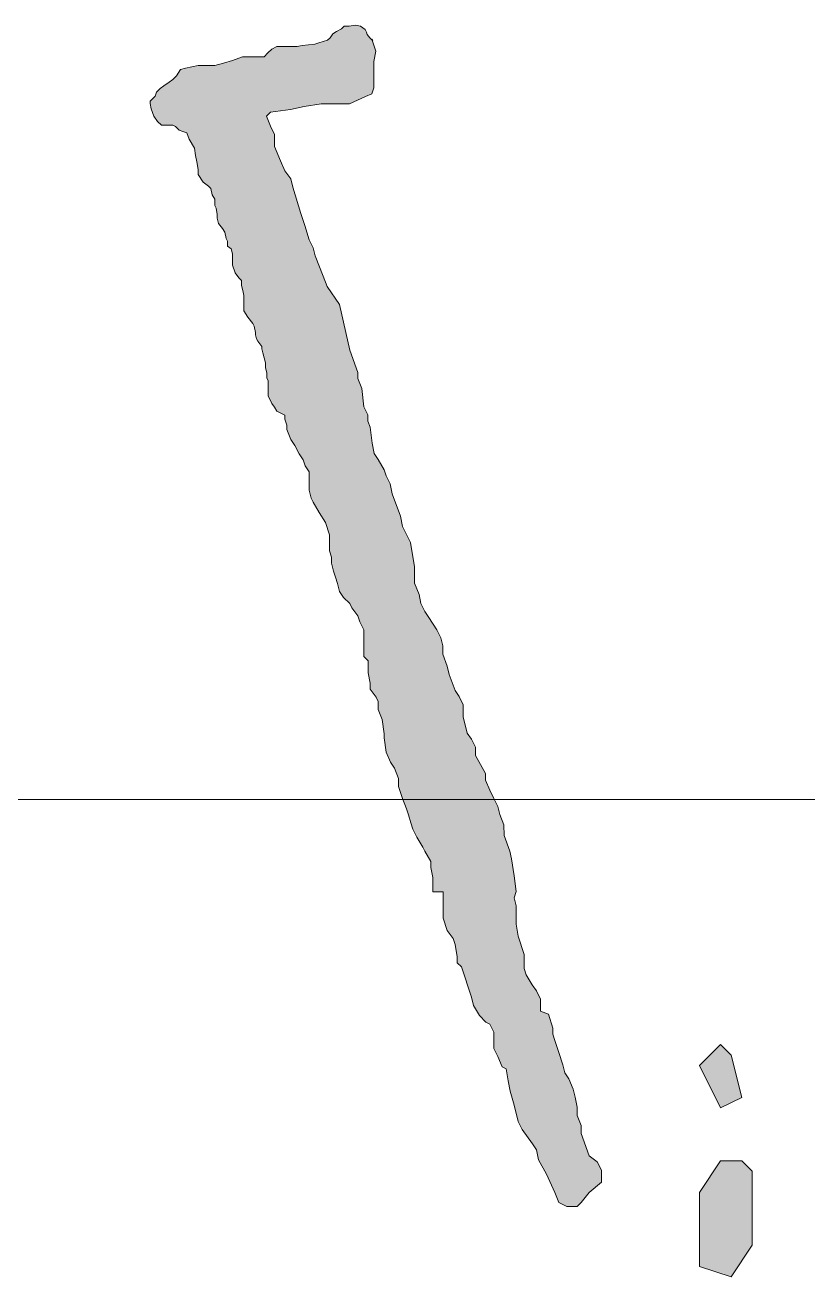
# Model space of a CAD drawing. Header units: millimetres. Extents: x 1442233 to 1526333, y -21810 to 275190.
# Drawn here: x 1512991 to 1513399, y -19459 to -18807 of the extents above; entities that cross this region are included whole.
import ezdxf

# ---------------------------------------------------------------- set-up
doc = ezdxf.new("R2010")
doc.units = ezdxf.units.MM
doc.header["$LTSCALE"] = 1500
doc.layers.add('1', color=7, linetype='Continuous')
doc.layers.add('PUB_TEXT', color=7, linetype='Continuous', lineweight=15)

# ---------------------------------------------------------------- blocks, each defined once
blk = doc.blocks.new('1234')
at = {"layer": 'PUB_TEXT'}
for points in [[(1896182.25, 782157.81), (1896180.14, 782162.03), (1896179.08, 782165.19), (1896175.92, 782170.47), (1896173.8, 782173.63), (1896172.75, 782178.91), (1896171.69, 782187.35), (1896170.64, 782190.51), (1896170.64, 782193.68), (1896168.53, 782197.9), (1896167.47, 782207.39), (1896165.36, 782212.66), (1896165.36, 782215.83), (1896161.14, 782227.43), (1896155.78, 782251.12), (1896149.45, 782260.61), (1896147.33, 782265.88), (1896143.11, 782276.43), (1896142.06, 782280.65), (1896139.95, 782284.87), (1896137.83, 782292.26), (1896135.72, 782298.59), (1896131.5, 782312.3), (1896130.44, 782316.52), (1896127.28, 782320.74), (1896125.17, 782326.01), (1896122, 782333.4), (1896122, 782339.73), (1896119.89, 782343.95), (1896117.78, 782349.22), (1896119.89, 782351.33), (1896130.25, 782352.59), (1896137.47, 782354.28), (1896146.28, 782355.55), (1896153.67, 782355.55), (1896161.06, 782355.55), (1896169.33, 782359.35), (1896172.67, 782360.82), (1896173.72, 782363.99), (1896173.72, 782368.21), (1896173.72, 782373.48), (1896173.72, 782377.7), (1896174.78, 782382.98), (1896172.85, 782388.76), (1896171.66, 782389.95), (1896170.2, 782391.78), (1896169.83, 782392.88), (1896169.1, 782394.34), (1896166.78, 782395.96), (1896164.14, 782396.62), (1896160.84, 782395.96), (1896158.2, 782395.96), (1896156.88, 782394.64), (1896154.24, 782393.32), (1896152.26, 782392), (1896150.93, 782390.02), (1896149.61, 782388.7), (1896144.99, 782387.38), (1896143.01, 782386.72), (1896136.41, 782386.06), (1896133.76, 782385.4), (1896131.12, 782385.4), (1896129.14, 782385.4), (1896123.2, 782385.4), (1896120.56, 782384.08), (1896118.57, 782382.1), (1896116.59, 782380.12), (1896114.61, 782380.12), (1896108.67, 782380.12), (1896105.37, 782380.12), (1896100.08, 782378.14), (1896095.46, 782376.82), (1896090.84, 782375.5), (1896086.21, 782375.5), (1896082.25, 782375.5), (1896075.65, 782374.18), (1896073.01, 782373.52), (1896071.03, 782370.23), (1896069.04, 782368.25), (1896067.06, 782366.93), (1896064.42, 782364.95), (1896062.44, 782363.63), (1896060.46, 782361.65), (1896059.8, 782359.67), (1896057.16, 782357.03), (1896057.16, 782355.71), (1896057.82, 782353.07), (1896058.48, 782351.09), (1896059.14, 782349.11), (1896061.12, 782346.47), (1896063.1, 782344.49), (1896066.4, 782344.49), (1896069.7, 782344.49), (1896072.35, 782341.85), (1896074.33, 782341.19), (1896076.31, 782340.53), (1896077.63, 782337.23), (1896080.27, 782332.61), (1896080.93, 782328.65), (1896081.59, 782325.35), (1896082.25, 782321.39), (1896082.25, 782318.75), (1896084.89, 782314.79), (1896087.54, 782312.81), (1896088.86, 782311.49), (1896089.52, 782308.19), (1896090.88, 782305.93), (1896090.88, 782302.63), (1896091.54, 782301.31), (1896092.2, 782298.01), (1896092.2, 782296.03), (1896092.86, 782293.39), (1896094.84, 782290.75), (1896096.16, 782288.77), (1896096.82, 782285.47), (1896097.48, 782284.15), (1896097.48, 782281.51), (1896099.46, 782280.19), (1896100.12, 782277.55), (1896100.12, 782274.91), (1896100.12, 782271.62), (1896101.44, 782267.66), (1896103.43, 782265.02), (1896104.75, 782263.7), (1896104.75, 782261.06), (1896105.41, 782258.42), (1896106.07, 782255.78), (1896106.07, 782253.14), (1896106.07, 782251.82), (1896106.07, 782249.84), (1896106.07, 782247.86), (1896108.05, 782244.56), (1896111.22, 782240.6), (1896112.01, 782236.64), (1896112.01, 782235.32), (1896112.67, 782233.34), (1896113.33, 782232.02), (1896115.31, 782229.38), (1896115.31, 782228.06), (1896115.97, 782226.08), (1896116.63, 782223.44), (1896117.29, 782220.8), (1896117.29, 782218.16), (1896117.95, 782215.52), (1896117.95, 782214.2), (1896117.95, 782212.88), (1896118.61, 782211.56), (1896118.61, 782209.58), (1896118.61, 782208.26), (1896118.61, 782206.28), (1896118.61, 782203.64), (1896120.6, 782199.68), (1896121.92, 782197.7), (1896123.13, 782195.67), (1896127.36, 782193.56), (1896127.36, 782191.45), (1896128.41, 782188.28), (1896128.41, 782186.17), (1896130.52, 782180.9), (1896132.63, 782177.73), (1896134.74, 782173.52), (1896136.86, 782170.35), (1896137.91, 782167.19), (1896140.02, 782164.02), (1896140.02, 782160.86), (1896140.02, 782157.69), (1896140.02, 782154.53), (1896141.08, 782150.31), (1896142.13, 782148.2), (1896145.3, 782142.92), (1896148.47, 782137.65), (1896150.58, 782131.32), (1896150.58, 782129.21), (1896150.58, 782126.04), (1896150.58, 782122.88), (1896151.63, 782119.72), (1896151.63, 782116.55), (1896152.69, 782112.33), (1896153.75, 782109.17), (1896154.8, 782106), (1896155.86, 782101.78), (1896157.97, 782098.62), (1896161.13, 782095.45), (1896162.19, 782093.34), (1896165.36, 782089.12), (1896166.41, 782085.96), (1896168.52, 782081.74), (1896168.52, 782078.57), (1896168.52, 782075.41), (1896168.52, 782068.03), (1896170.69, 782065.7), (1896170.69, 782064.65), (1896170.69, 782061.48), (1896170.69, 782059.37), (1896171.75, 782054.1), (1896171.75, 782050.93), (1896174.91, 782046.71), (1896175.97, 782044.6), (1896175.97, 782040.38), (1896178.08, 782035.11), (1896179.14, 782027.73), (1896179.14, 782025.62), (1896180.19, 782018.23), (1896182.3, 782012.96), (1896184.41, 782009.79), (1896186.53, 782004.52), (1896186.53, 782000.3), (1896187.58, 781997.13), (1896188.64, 781993.97), (1896190.75, 781988.69), (1896191.8, 781985.53), (1896192.86, 781981.31), (1896193.91, 781978.15), (1896196.03, 781973.93), (1896199.19, 781968.65), (1896200.25, 781966.54), (1896203.42, 781961.27), (1896203.42, 781958.1), (1896204.47, 781952.83), (1896204.47, 781949.66), (1896204.47, 781945.44), (1896209.75, 781945.44), (1896209.75, 781940.17), (1896209.75, 781934.89), (1896209.75, 781931.73), (1896211.86, 781925.4), (1896215.03, 781921.18), (1896216.08, 781918.02), (1896217.14, 781911.69), (1896217.14, 781908.52), (1896219.25, 781906.41), (1896221.36, 781900.08), (1896222.42, 781896.92), (1896224.53, 781890.59), (1896225.58, 781886.37), (1896228.75, 781881.1), (1896231.98, 781877.62), (1896234.09, 781876.57), (1896236.2, 781872.35), (1896236.2, 781869.18), (1896236.2, 781863.91), (1896238.31, 781859.69), (1896240.42, 781854.41), (1896242.53, 781853.36), (1896243.59, 781847.03), (1896244.64, 781841.75), (1896246.75, 781834.37), (1896248.87, 781825.93), (1896250.98, 781821.71), (1896256.26, 781814.33), (1896258.37, 781811.16), (1896259.42, 781805.89), (1896263.64, 781798.5), (1896267.87, 781789.01), (1896269.98, 781783.74), (1896274.2, 781781.63), (1896277.37, 781781.63), (1896279.48, 781781.63), (1896281.59, 781783.74), (1896285.81, 781789.01), (1896292.15, 781794.28), (1896292.19, 781797.84), (1896292.15, 781800.61), (1896290.03, 781804.83), (1896285.81, 781808), (1896281.59, 781819.6), (1896281.59, 781823.82), (1896279.48, 781829.1), (1896279.48, 781833.32), (1896278.42, 781838.59), (1896277.37, 781842.81), (1896275.26, 781848.08), (1896273.14, 781851.25), (1896272.09, 781855.47), (1896269.98, 781861.8), (1896268.92, 781864.96), (1896267.87, 781868.13), (1896266.81, 781871.29), (1896266.81, 781874.46), (1896264.7, 781881.84), (1896260.4, 781883.31), (1896260.4, 781889.63), (1896258.29, 781893.85), (1896256.18, 781897.02), (1896253.01, 781902.29), (1896251.95, 781905.46), (1896251.95, 781909.68), (1896251.95, 781912.84), (1896248.79, 781922.34), (1896247.73, 781928.67), (1896247.73, 781932.89), (1896247.73, 781938.16), (1896246.68, 781942.38), (1896247.73, 781945.54), (1896246.71, 781953.8), (1896245.31, 781962.57), (1896244.57, 781966.64), (1896241.62, 781974.84), (1896241.4, 781980.36), (1896239.29, 781985.63), (1896238.23, 781989.85), (1896236.12, 781994.07), (1896234.01, 781998.29), (1896231.9, 782003.56), (1896231.86, 782006.96), (1896226.58, 782016.45), (1896226.58, 782020.67), (1896224.47, 782024.89), (1896222.36, 782028.06), (1896220.25, 782036.5), (1896220.25, 782042.83), (1896218.14, 782047.05), (1896216.03, 782050.21), (1896212.86, 782058.65), (1896211.81, 782062.87), (1896209.69, 782069.2), (1896209.69, 782073.42), (1896208.64, 782077.64), (1896206.53, 782081.86), (1896202.31, 782088.19), (1896200.19, 782091.35), (1896198.08, 782095.57), (1896197.29, 782100.3), (1896194.92, 782106.12), (1896194.92, 782114.56), (1896192.8, 782127.22), (1896190.69, 782131.44), (1896188.58, 782135.66), (1896187.53, 782140.93), (1896183.3, 782152.53)], [(1896359.7, 781860.48), (1896354.2, 781865.98), (1896343.2, 781854.98), (1896354.2, 781832.98), (1896365.2, 781838.48)], [(1896370.7, 781799.98), (1896365.2, 781805.48), (1896354.2, 781805.48), (1896343.2, 781788.98), (1896343.2, 781750.48), (1896359.7, 781744.98), (1896370.7, 781761.48)]]:
    blk.add_hatch(color=256, dxfattribs=at).paths.add_polyline_path(points)
blk.add_line((1897833.67, 781993.59), (1887333.67, 781993.59), dxfattribs=at)
blk.add_lwpolyline([(1896166.78, 782395.96), (1896164.14, 782396.62), (1896160.84, 782395.96), (1896158.2, 782395.96), (1896156.88, 782394.64), (1896154.24, 782393.32), (1896152.26, 782392), (1896150.93, 782390.02), (1896149.61, 782388.7), (1896144.99, 782387.38), (1896143.01, 782386.72), (1896136.41, 782386.06), (1896133.76, 782385.4), (1896131.12, 782385.4), (1896129.14, 782385.4), (1896123.2, 782385.4), (1896120.56, 782384.08), (1896118.57, 782382.1), (1896116.59, 782380.12), (1896114.61, 782380.12), (1896108.67, 782380.12), (1896105.37, 782380.12), (1896100.08, 782378.14), (1896095.46, 782376.82), (1896090.84, 782375.5), (1896086.21, 782375.5), (1896082.25, 782375.5), (1896075.65, 782374.18), (1896073.01, 782373.52), (1896071.03, 782370.23), (1896069.04, 782368.25), (1896067.06, 782366.93), (1896064.42, 782364.95), (1896062.44, 782363.63), (1896060.46, 782361.65), (1896059.8, 782359.67), (1896057.16, 782357.03), (1896057.16, 782355.71), (1896057.82, 782353.07), (1896058.48, 782351.09), (1896059.14, 782349.11), (1896061.12, 782346.47), (1896063.1, 782344.49), (1896066.4, 782344.49), (1896069.04, 782344.49), (1896070.36, 782343.83), (1896072.35, 782341.85), (1896074.33, 782341.19), (1896076.31, 782340.53), (1896077.63, 782337.23), (1896080.27, 782332.61), (1896080.93, 782328.65), (1896081.59, 782325.35), (1896082.25, 782321.39), (1896082.25, 782318.75), (1896084.89, 782314.79), (1896087.54, 782312.81), (1896088.86, 782311.49), (1896089.52, 782308.19), (1896090.88, 782305.93), (1896090.88, 782302.63), (1896091.54, 782301.31), (1896092.2, 782298.01), (1896092.2, 782296.03), (1896092.86, 782293.39), (1896094.84, 782290.75), (1896096.16, 782288.77), (1896096.82, 782285.47), (1896097.48, 782284.15), (1896097.48, 782281.51), (1896099.46, 782280.19), (1896100.12, 782277.55), (1896100.12, 782274.91), (1896100.12, 782271.62), (1896101.44, 782267.66), (1896103.43, 782265.02), (1896104.75, 782263.7), (1896104.75, 782261.06), (1896105.41, 782258.42), (1896106.07, 782255.78), (1896106.07, 782253.14), (1896106.07, 782251.82), (1896106.07, 782249.84), (1896106.07, 782247.86), (1896108.05, 782244.56), (1896110.69, 782241.26), (1896111.35, 782239.94), (1896112.01, 782236.64), (1896112.01, 782235.32), (1896112.67, 782233.34), (1896113.33, 782232.02), (1896115.31, 782229.38), (1896115.31, 782228.06), (1896115.97, 782226.08), (1896116.63, 782223.44), (1896117.29, 782220.8), (1896117.29, 782218.16), (1896117.95, 782215.52), (1896117.95, 782214.2), (1896117.95, 782212.88), (1896118.61, 782211.56), (1896118.61, 782209.58), (1896118.61, 782208.26), (1896118.61, 782206.28), (1896118.61, 782203.64), (1896120.6, 782199.68), (1896121.92, 782197.7), (1896123.13, 782195.67), (1896127.36, 782193.56), (1896127.36, 782191.45), (1896128.41, 782188.28), (1896128.41, 782186.17), (1896130.52, 782180.9), (1896132.63, 782177.73), (1896134.74, 782173.52), (1896136.86, 782170.35), (1896137.91, 782167.19), (1896140.02, 782164.02), (1896140.02, 782160.86), (1896140.02, 782157.69), (1896140.02, 782154.53), (1896141.08, 782150.31), (1896142.13, 782148.2), (1896145.3, 782142.92), (1896148.47, 782137.65), (1896150.58, 782131.32), (1896150.58, 782129.21), (1896150.58, 782126.04), (1896150.58, 782122.88), (1896151.63, 782119.72), (1896151.63, 782116.55), (1896152.69, 782112.33), (1896153.75, 782109.17), (1896154.8, 782106), (1896155.86, 782101.78), (1896157.97, 782098.62), (1896161.13, 782095.45), (1896162.19, 782093.34), (1896165.36, 782089.12), (1896166.41, 782085.96), (1896168.52, 782081.74), (1896168.52, 782078.57), (1896168.52, 782075.41), (1896168.52, 782068.03), (1896170.69, 782065.7), (1896170.69, 782064.65), (1896170.69, 782061.48), (1896170.69, 782059.37), (1896171.75, 782054.1), (1896171.75, 782050.93), (1896174.91, 782046.71), (1896175.97, 782044.6), (1896175.97, 782040.38), (1896178.08, 782035.11), (1896179.14, 782027.73), (1896179.14, 782025.62), (1896180.19, 782018.23), (1896182.3, 782012.96), (1896184.41, 782009.79), (1896186.53, 782004.52), (1896186.53, 782000.3), (1896187.58, 781997.13), (1896188.64, 781993.97), (1896190.75, 781988.69), (1896191.8, 781985.53), (1896192.86, 781981.31), (1896193.91, 781978.15), (1896196.03, 781973.93), (1896199.19, 781968.65), (1896200.25, 781966.54), (1896203.42, 781961.27), (1896203.42, 781958.1), (1896204.47, 781952.83), (1896204.47, 781949.66), (1896204.47, 781945.44), (1896209.75, 781945.44), (1896209.75, 781940.17), (1896209.75, 781934.89), (1896209.75, 781931.73), (1896211.86, 781925.4), (1896215.03, 781921.18), (1896216.08, 781918.02), (1896217.14, 781911.69), (1896217.14, 781908.52), (1896219.25, 781906.41), (1896221.36, 781900.08), (1896222.42, 781896.92), (1896224.53, 781890.59), (1896225.58, 781886.37), (1896228.75, 781881.1), (1896231.98, 781877.62), (1896234.09, 781876.57), (1896236.2, 781872.35), (1896236.2, 781869.18), (1896236.2, 781863.91), (1896238.31, 781859.69), (1896240.42, 781854.41), (1896242.53, 781853.36), (1896243.59, 781847.03), (1896244.64, 781841.75), (1896246.75, 781834.37), (1896248.87, 781825.93), (1896250.98, 781821.71), (1896256.26, 781814.33), (1896258.37, 781811.16), (1896259.42, 781805.89), (1896263.64, 781798.5), (1896267.87, 781789.01), (1896269.98, 781783.74), (1896274.2, 781781.63), (1896277.37, 781781.63), (1896279.48, 781781.63), (1896281.59, 781783.74), (1896285.81, 781789.01), (1896292.15, 781794.28), (1896292.19, 781797.84), (1896292.15, 781800.61), (1896290.03, 781804.83), (1896285.81, 781808), (1896281.59, 781819.6), (1896281.59, 781823.82), (1896279.48, 781829.1), (1896279.48, 781833.32), (1896278.42, 781838.59), (1896277.37, 781842.81), (1896275.26, 781848.08), (1896273.14, 781851.25), (1896272.09, 781855.47), (1896269.98, 781861.8), (1896268.92, 781864.96), (1896267.87, 781868.13), (1896266.81, 781871.29), (1896266.81, 781874.46), (1896264.7, 781881.84), (1896260.4, 781883.31), (1896260.4, 781889.63), (1896258.29, 781893.85), (1896256.18, 781897.02), (1896253.01, 781902.29), (1896251.95, 781905.46), (1896251.95, 781909.68), (1896251.95, 781912.84), (1896248.79, 781922.34), (1896247.73, 781928.67), (1896247.73, 781932.89), (1896247.73, 781938.16), (1896246.68, 781942.38), (1896247.73, 781945.54), (1896246.71, 781953.8), (1896245.31, 781962.57), (1896244.57, 781966.64), (1896241.62, 781974.84), (1896241.4, 781980.36), (1896239.29, 781985.63), (1896238.23, 781989.85), (1896236.12, 781994.07), (1896234.01, 781998.29), (1896231.9, 782003.56), (1896231.86, 782006.96), (1896226.58, 782016.45), (1896226.58, 782020.67), (1896224.47, 782024.89), (1896222.36, 782028.06), (1896220.25, 782036.5), (1896220.25, 782042.83), (1896218.14, 782047.05), (1896216.03, 782050.21), (1896212.86, 782058.65), (1896211.81, 782062.87), (1896209.69, 782069.2), (1896209.69, 782073.42), (1896208.64, 782077.64), (1896206.53, 782081.86), (1896202.31, 782088.19), (1896200.19, 782091.35), (1896198.08, 782095.57), (1896197.29, 782100.3), (1896194.92, 782106.12), (1896194.92, 782114.56), (1896192.8, 782127.22), (1896190.69, 782131.44), (1896188.58, 782135.66), (1896187.53, 782140.93), (1896183.3, 782152.53), (1896182.25, 782157.81), (1896180.14, 782162.03), (1896179.08, 782165.19), (1896175.92, 782170.47), (1896173.8, 782173.63), (1896172.75, 782178.91), (1896171.69, 782187.35), (1896170.64, 782190.51), (1896170.64, 782193.68), (1896168.53, 782197.9), (1896167.47, 782207.39), (1896165.36, 782212.66), (1896165.36, 782215.83), (1896161.14, 782227.43), (1896155.78, 782251.12), (1896149.45, 782260.61), (1896147.33, 782265.88), (1896143.11, 782276.43), (1896142.06, 782280.65), (1896139.95, 782284.87), (1896137.83, 782292.26), (1896135.72, 782298.59), (1896131.5, 782312.3), (1896130.44, 782316.52), (1896127.28, 782320.74), (1896125.17, 782326.01), (1896122, 782333.4), (1896122, 782339.73), (1896119.89, 782343.95), (1896117.78, 782349.22), (1896119.89, 782351.33), (1896130.25, 782352.59), (1896137.47, 782354.28), (1896146.28, 782355.55), (1896153.67, 782355.55), (1896161.06, 782355.55), (1896169.33, 782359.35), (1896172.67, 782360.82), (1896173.72, 782363.99), (1896173.72, 782368.21), (1896173.72, 782373.48), (1896173.72, 782377.7), (1896174.78, 782382.98), (1896172.67, 782389.31), (1896173.13, 782388.48), (1896171.66, 782389.95), (1896170.2, 782391.78), (1896169.83, 782392.88), (1896169.1, 782394.34)], close=True, dxfattribs=at)
for points in [[(1896359.7, 781860.48), (1896354.2, 781865.98), (1896343.2, 781854.98), (1896354.2, 781832.98), (1896365.2, 781838.48), (1896359.7, 781860.48)], [(1896370.7, 781799.98), (1896365.2, 781805.48), (1896354.2, 781805.48), (1896343.2, 781788.98), (1896343.2, 781750.48), (1896359.7, 781744.98), (1896370.7, 781761.48), (1896370.7, 781799.98)]]:
    blk.add_lwpolyline(points, dxfattribs=at)

msp = doc.modelspace()

# ---------------------------------------------------------------- block references
at = {"layer": '1'}
msp.add_blockref('1234', (-383000.77, -801203.94), dxfattribs=at)

doc.saveas('drawing.dxf')
